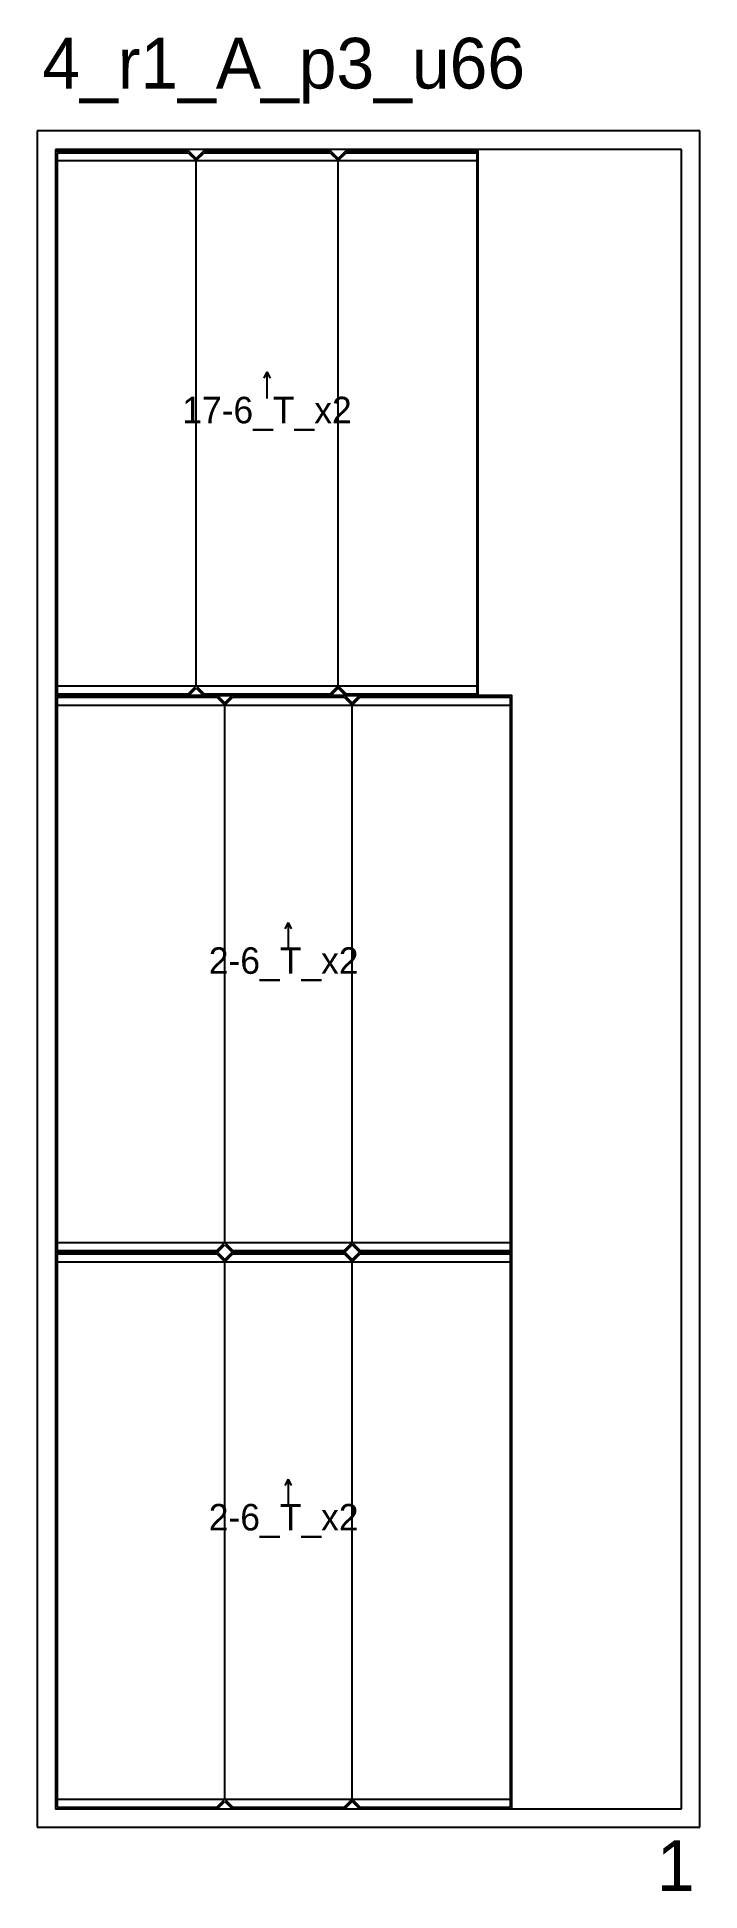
# Model space of a CAD drawing. Header units: millimetres. Extents: x 0 to 1250, y -120 to 3377.
import ezdxf
from ezdxf.enums import TextEntityAlignment as Align

# ---------------------------------------------------------------- set-up
doc = ezdxf.new("R2010")
doc.units = ezdxf.units.MM
doc.layers.get('0').update_dxf_attribs({"linetype": 'CONTINUOUS'})
for name, color, linetype in [('CUT', 3, 'CONTINUOUS'), ('FREZ', 6, 'CONTINUOUS'), ('SHEETS', 4, 'CONTINUOUS')]:
    doc.layers.add(name, color=color, linetype=linetype)

msp = doc.modelspace()

# ---------------------------------------------------------------- linework, layer by layer
at = {"linetype": 'CONTINUOUS'}
for p, q in [((38, 3159), (285, 3159)), ((38, 3159), (38, 2138)), ((285, 3159), (300, 3144)), ((300, 3144), (315, 3159)), ((315, 3159), (434, 3159)), ((434, 3159), (553, 3159)), ((553, 3159), (568, 3144)), ((568, 3144), (583, 3159)), ((583, 3159), (829, 3159)), ((829, 3159), (829, 2138)), ((428, 2733.5), (434, 2745.5)), ((434, 2695.5), (434, 2745.5)), ((440, 2733.5), (434, 2745.5)), ((38, 2138), (285, 2138)), ((285, 2138), (300, 2153)), ((300, 2153), (315, 2138)), ((315, 2138), (434, 2138)), ((434, 2138), (553, 2138)), ((553, 2138), (568, 2153)), ((568, 2153), (583, 2138)), ((583, 2138), (829, 2138)), ((38, 2132), (339, 2132)), ((38, 2132), (38, 1088)), ((339, 2132), (354, 2117)), ((354, 2117), (369, 2132)), ((369, 2132), (474, 2132)), ((474, 2132), (579, 2132)), ((579, 2132), (594, 2117)), ((594, 2117), (609, 2132)), ((609, 2132), (892, 2132)), ((892, 2132), (892, 1088)), ((468, 1695), (474, 1707)), ((474, 1657), (474, 1707)), ((480, 1695), (474, 1707)), ((38, 1088), (339, 1088)), ((339, 1088), (354, 1103)), ((354, 1103), (369, 1088)), ((369, 1088), (474, 1088)), ((474, 1088), (579, 1088)), ((579, 1088), (594, 1103)), ((594, 1103), (609, 1088)), ((609, 1088), (892, 1088)), ((38, 1082), (339, 1082)), ((38, 1082), (38, 38)), ((339, 1082), (354, 1067)), ((354, 1067), (369, 1082)), ((369, 1082), (474, 1082)), ((474, 1082), (579, 1082)), ((579, 1082), (594, 1067)), ((594, 1067), (609, 1082)), ((609, 1082), (892, 1082)), ((892, 1082), (892, 38)), ((468, 645), (474, 657)), ((474, 607), (474, 657)), ((480, 645), (474, 657)), ((38, 38), (339, 38)), ((339, 38), (354, 53)), ((354, 53), (369, 38)), ((369, 38), (474, 38)), ((474, 38), (579, 38)), ((579, 38), (594, 53)), ((594, 53), (609, 38)), ((609, 38), (892, 38))]:
    msp.add_line(p, q, dxfattribs=at)
at = {"layer": 'CUT'}
for points in [[(300, 2148.758), (313.757, 2135), (554.243, 2135), (568, 2148.758), (581.757, 2135), (832, 2135), (832, 3162), (581.757, 3162), (568, 3148.242), (554.243, 3162), (313.757, 3162), (300, 3148.242), (286.243, 3162), (35, 3162), (35, 2135), (286.243, 2135)], [(354, 1098.758), (367.757, 1085), (580.243, 1085), (594, 1098.758), (607.757, 1085), (895, 1085), (895, 2135), (607.757, 2135), (594, 2121.242), (580.243, 2135), (367.757, 2135), (354, 2121.242), (340.243, 2135), (35, 2135), (35, 1085), (340.243, 1085)], [(354, 48.758), (367.757, 35), (580.243, 35), (594, 48.758), (607.757, 35), (895, 35), (895, 1085), (607.757, 1085), (594, 1071.242), (580.243, 1085), (367.757, 1085), (354, 1071.242), (340.243, 1085), (35, 1085), (35, 35), (340.243, 35)]]:
    msp.add_lwpolyline(points, close=True, dxfattribs=at)
at = {"layer": 'FREZ', "linetype": 'CONTINUOUS'}
for p, q in [((38, 3144), (829, 3144)), ((300, 2153), (300, 3144)), ((568, 2153), (568, 3144)), ((38, 2153), (829, 2153)), ((38, 2117), (892, 2117)), ((354, 1103), (354, 2117)), ((594, 1103), (594, 2117)), ((38, 1103), (892, 1103)), ((38, 1067), (892, 1067)), ((354, 53), (354, 1067)), ((594, 53), (594, 1067)), ((38, 53), (892, 53))]:
    msp.add_line(p, q, dxfattribs=at)
at = {"layer": 'SHEETS', "linetype": 'CONTINUOUS'}
for p, q in [((1250, 3200), (0, 3200)), ((0, 3200), (0, 0)), ((1250, 0), (1250, 3200)), ((1215, 3165), (35, 3165)), ((35, 3165), (35, 35)), ((1215, 35), (1215, 3165)), ((35, 35), (1215, 35)), ((0, 0), (1250, 0))]:
    msp.add_line(p, q, dxfattribs=at)

# ---------------------------------------------------------------- texts
msp.add_text('4_r1_A_p3_u66', height=95.63).set_placement((10, 3280))
for s, p in [('17-6_T_x2', (433.5, 2648.5)), ('2-6_T_x2', (465, 1610)), ('2-6_T_x2', (465, 560))]:
    msp.add_text(s, height=50).set_placement(p, align=Align.CENTER)
msp.add_text('1', height=95.63).set_placement((1240, -120), align=Align.RIGHT)

doc.saveas('drawing.dxf')
